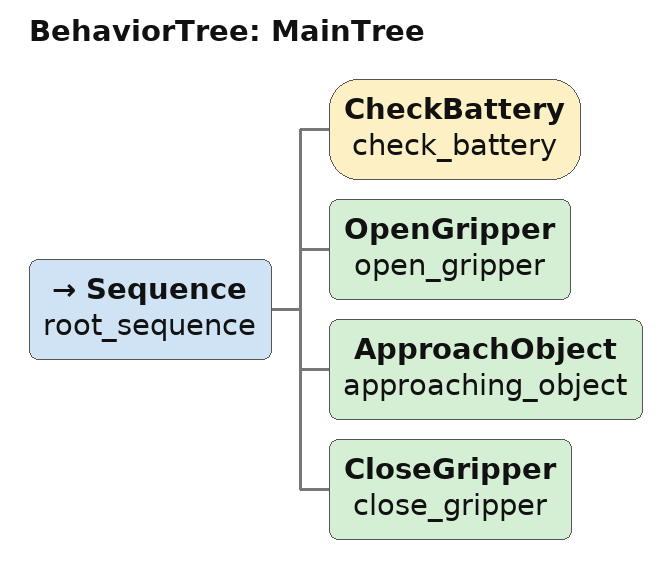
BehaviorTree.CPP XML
<root BTCPP_format="4">
    <BehaviorTree ID="MainTree">
        <Sequence name="root_sequence">
        <CheckBattery name="check_battery"/>
        <OpenGripper name="open_gripper"/>
        <ApproachObject  name="approaching_object"/>
        <CloseGripper name="close_gripper"/>
        </Sequence>
    </BehaviorTree>
</root>
